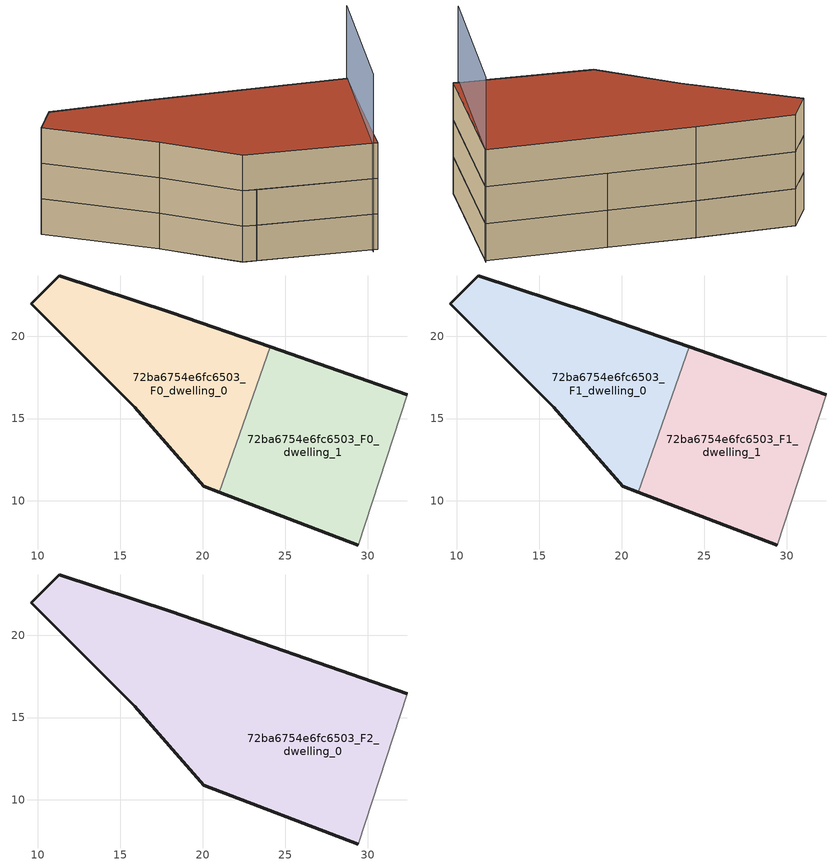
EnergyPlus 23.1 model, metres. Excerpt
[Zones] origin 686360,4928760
72ba6754e6fc6503_F0_dwelling_0
 floor ground (EU_floor_Construction): 21.02,10.53 24.08,19.35 18.11,21.43 11.29,23.65 9.61,21.98 15.87,15.68 20.06,10.9 z0
 wall outside (EU_wall_Construction): 21.02,10.53 20.06,10.9 15.87,15.68 9.61,21.98 11.29,23.65 18.11,21.43 24.08,19.35 z0:3
 wall to 72ba6754e6fc6503_F0_dwelling_1 (EU_wall_Construction): 24.08,19.35 21.02,10.53 z0:3
72ba6754e6fc6503_F0_dwelling_1
 floor ground (EU_floor_Construction): 29.43,7.33 32.4,16.46 24.08,19.35 21.02,10.53 z0
 wall outside (EU_wall_Construction): 24.08,19.35 32.4,16.46 / 29.43,7.33 21.02,10.53 z0:3
 wall adiabatic (EU_wall_Construction): 32.4,16.46 29.43,7.33 z0:3
72ba6754e6fc6503_F1_dwelling_0
 floor to 72ba6754e6fc6503_F0_dwelling_0 (EU_floor_Construction): 21.02,10.53 24.08,19.35 18.11,21.43 11.29,23.65 9.61,21.98 15.87,15.68 20.06,10.9 z3
 wall outside (EU_wall_Construction): 21.02,10.53 20.06,10.9 15.87,15.68 9.61,21.98 11.29,23.65 18.11,21.43 24.08,19.35 z3:6
 wall to 72ba6754e6fc6503_F1_dwelling_1 (EU_wall_Construction): 24.08,19.35 21.02,10.53 z3:6
72ba6754e6fc6503_F1_dwelling_1
 floor to 72ba6754e6fc6503_F0_dwelling_1 (EU_floor_Construction): 29.43,7.33 32.4,16.46 24.08,19.35 21.02,10.53 z3
 wall outside (EU_wall_Construction): 24.08,19.35 32.4,16.46 / 29.43,7.33 21.02,10.53 z3:6
 wall adiabatic (EU_wall_Construction): 32.4,16.46 29.43,7.33 z3:6
72ba6754e6fc6503_F2_dwelling_0
 floor to 72ba6754e6fc6503_F1_dwelling_0 (EU_floor_Construction): 21.02,10.53 24.08,19.35 18.11,21.43 11.29,23.65 9.61,21.98 15.87,15.68 20.06,10.9 z6
 floor to 72ba6754e6fc6503_F1_dwelling_1 (EU_floor_Construction): 29.43,7.33 32.4,16.46 24.08,19.35 21.02,10.53 z6
 wall outside (EU_wall_Construction): 29.43,7.33 20.06,10.9 15.87,15.68 9.61,21.98 11.29,23.65 18.11,21.43 32.4,16.46 z6:9
 wall adiabatic (EU_wall_Construction): 32.4,16.46 29.43,7.33 z6:9
 roof outside (EU_roof_Construction): 32.4,16.46 29.43,7.33 20.06,10.9 15.87,15.68 9.61,21.98 11.29,23.65 18.11,21.43 z9
shading: 28.93,7.18 32.46,16.62 z0:15
[Building]
EU S2 Campaign: North Axis=0; Terrain=City; Solar Distribution=FullExterior
[Site:Location]
Bologna: Latitude=44.5; Longitude=11.25; Time Zone=1; Elevation=37
[SizingPeriod:WeatherFileDays]
AnnualSizingPeriod: Begin Month=1; Begin Day of Month=1; End Month=12; End Day of Month=31; Day of Week for Start Day=Monday; Use Weather File Daylight Saving Period=No; Use Weather File Rain and Snow Indicators=No
[MATERIAL]
EU_InternalMass_Material: Roughness=MediumRough; Thickness=0.1; Conductivity=1; Density=1800; Specific Heat=900; Thermal Absorptance=0.9; Solar Absorptance=0.7; Visible Absorptance=0.7
[MATERIAL:NOMASS] Roughness=MediumRough; Thermal Absorptance=0.9; Solar Absorptance=0.7; Visible Absorptance=0.7
Name | Thermal Resistance
EU_wall_NoMass | 0.937881
EU_roof_NoMass | 0.548572
EU_floor_NoMass | 0.71348
[CONSTRUCTION]
EU_wall_Construction: EU_wall_NoMass
EU_roof_Construction: EU_roof_NoMass
EU_floor_Construction: EU_floor_NoMass
EU_InternalMass_Construction: EU_InternalMass_Material
[ZONE] Type=1; Multiplier=1; Ceiling Height=autocalculate; Floor Area=autocalculate; Part of Total Floor Area=Yes
Name | Volume
72ba6754e6fc6503_F0_dwelling_0 | 252.699
72ba6754e6fc6503_F1_dwelling_0 | 252.698
72ba6754e6fc6503_F2_dwelling_0 | 505.404
72ba6754e6fc6503_F0_dwelling_1 | 252.71
72ba6754e6fc6503_F1_dwelling_1 | 252.711
[INTERNALMASS] Construction=EU_InternalMass_Construction
Name | Zone or ZoneList | Surface Area
72ba6754e6fc6503_F0_dwelling_0_EU_InternalMass | 72ba6754e6fc6503_F0_dwelling_0 | 84.2325
72ba6754e6fc6503_F0_dwelling_1_EU_InternalMass | 72ba6754e6fc6503_F0_dwelling_1 | 84.2368
72ba6754e6fc6503_F1_dwelling_0_EU_InternalMass | 72ba6754e6fc6503_F1_dwelling_0 | 84.2325
72ba6754e6fc6503_F1_dwelling_1_EU_InternalMass | 72ba6754e6fc6503_F1_dwelling_1 | 84.2368
72ba6754e6fc6503_F2_dwelling_0_EU_InternalMass | 72ba6754e6fc6503_F2_dwelling_0 | 168.47
[OTHEREQUIPMENT] Fuel Type=Electricity; Design Level Calculation Method=Watts/Area; Power per Zone Floor Area=1; Fraction Latent=0; Fraction Radiant=0; Fraction Lost=0; Carbon Dioxide Generation Rate=0; EndUse Subcategory=EU_Step8_InternalGains
Name | Zone or ZoneList or Space or SpaceList | Schedule
EU_Step8_InternalGain_72ba6754e6fc6503_F0_dwelling_0_f000 | 72ba6754e6fc6503_F0_dwelling_0 | EU_Step8_GainSchedule_72ba6754e6fc6503_F0_dwelling_0_f000
EU_Step8_InternalGain_72ba6754e6fc6503_F0_dwelling_1_f000 | 72ba6754e6fc6503_F0_dwelling_1 | EU_Step8_GainSchedule_72ba6754e6fc6503_F0_dwelling_1_f000
EU_Step8_InternalGain_72ba6754e6fc6503_F1_dwelling_0_f000 | 72ba6754e6fc6503_F1_dwelling_0 | EU_Step8_GainSchedule_72ba6754e6fc6503_F1_dwelling_0_f000
EU_Step8_InternalGain_72ba6754e6fc6503_F1_dwelling_1_f000 | 72ba6754e6fc6503_F1_dwelling_1 | EU_Step8_GainSchedule_72ba6754e6fc6503_F1_dwelling_1_f000
EU_Step8_InternalGain_72ba6754e6fc6503_F2_dwelling_0_f000 | 72ba6754e6fc6503_F2_dwelling_0 | EU_Step8_GainSchedule_72ba6754e6fc6503_F2_dwelling_0_f000
[ZONEVENTILATION:DESIGNFLOWRATE] Schedule=EU_AlwaysOn; Design Flow Rate Calculation Method=AirChanges/Hour; Air Changes per Hour=0.687892; Ventilation Type=Natural; Fan Pressure Rise=0; Fan Total Efficiency=1; Constant Term Coefficient=1; Temperature Term Coefficient=0; Velocity Term Coefficient=0; Velocity Squared Term Coefficient=0; Minimum Indoor Temperature=-100; Maximum Indoor Temperature=100; Delta Temperature=-100; Minimum Outdoor Temperature=-100; Maximum Outdoor Temperature=100; Maximum Wind Speed=40
Name | Zone or ZoneList or Space or SpaceList
EU_ConstantAir_72ba6754e6fc6503_F0_dwelling_0 | 72ba6754e6fc6503_F0_dwelling_0
EU_ConstantAir_72ba6754e6fc6503_F0_dwelling_1 | 72ba6754e6fc6503_F0_dwelling_1
EU_ConstantAir_72ba6754e6fc6503_F1_dwelling_0 | 72ba6754e6fc6503_F1_dwelling_0
EU_ConstantAir_72ba6754e6fc6503_F1_dwelling_1 | 72ba6754e6fc6503_F1_dwelling_1
EU_ConstantAir_72ba6754e6fc6503_F2_dwelling_0 | 72ba6754e6fc6503_F2_dwelling_0
[HVACTEMPLATE:THERMOSTAT] Constant Heating Setpoint=20; Constant Cooling Setpoint=50
EU_HeatOnly_72ba6754e6fc6503_F0_dwelling_0; EU_HeatOnly_72ba6754e6fc6503_F0_dwelling_1; EU_HeatOnly_72ba6754e6fc6503_F1_dwelling_0; EU_HeatOnly_72ba6754e6fc6503_F1_dwelling_1; EU_HeatOnly_72ba6754e6fc6503_F2_dwelling_0
[HVACTEMPLATE:ZONE:IDEALLOADSAIRSYSTEM] System Availability Schedule=EU_AlwaysOn; Maximum Heating Supply Air Temperature=50; Minimum Cooling Supply Air Temperature=13; Maximum Heating Supply Air Humidity Ratio=0.0156; Minimum Cooling Supply Air Humidity Ratio=0.0077; Heating Limit=NoLimit; Cooling Limit=NoLimit; Heating Availability Schedule=EU_AlwaysOn; Cooling Availability Schedule=EU_CoolingOff; Dehumidification Control Type=ConstantSensibleHeatRatio; Cooling Sensible Heat Ratio=0.7; Dehumidification Setpoint=60; Humidification Control Type=None; Humidification Setpoint=30; Outdoor Air Method=None; Outdoor Air Flow Rate per Person=0.00944; Outdoor Air Flow Rate per Zone Floor Area=0; Outdoor Air Flow Rate per Zone=0; Demand Controlled Ventilation Type=None; Outdoor Air Economizer Type=NoEconomizer; Heat Recovery Type=None; Sensible Heat Recovery Effectiveness=0.7; Latent Heat Recovery Effectiveness=0.65
Name | Template Thermostat
72ba6754e6fc6503_F0_dwelling_0 | EU_HeatOnly_72ba6754e6fc6503_F0_dwelling_0
72ba6754e6fc6503_F0_dwelling_1 | EU_HeatOnly_72ba6754e6fc6503_F0_dwelling_1
72ba6754e6fc6503_F1_dwelling_0 | EU_HeatOnly_72ba6754e6fc6503_F1_dwelling_0
72ba6754e6fc6503_F1_dwelling_1 | EU_HeatOnly_72ba6754e6fc6503_F1_dwelling_1
72ba6754e6fc6503_F2_dwelling_0 | EU_HeatOnly_72ba6754e6fc6503_F2_dwelling_0
[SIZING:ZONE] Zone Cooling Design Supply Air Temperature Input Method=SupplyAirTemperature; Zone Cooling Design Supply Air Temperature=13; Zone Heating Design Supply Air Temperature Input Method=SupplyAirTemperature; Zone Heating Design Supply Air Temperature=50; Zone Cooling Design Supply Air Humidity Ratio=0.008; Zone Heating Design Supply Air Humidity Ratio=0.008; Cooling Design Air Flow Method=DesignDay; Cooling Design Air Flow Rate=0; Cooling Minimum Air Flow per Zone Floor Area=0.000762; Cooling Minimum Air Flow=0; Cooling Minimum Air Flow Fraction=0.2; Heating Design Air Flow Method=DesignDay; Heating Design Air Flow Rate=0; Heating Maximum Air Flow per Zone Floor Area=0.002032; Heating Maximum Air Flow=0.141576; Heating Maximum Air Flow Fraction=0.3; Account for Dedicated Outdoor Air System=No; Dedicated Outdoor Air System Control Strategy=NeutralSupplyAir; Dedicated Outdoor Air Low Setpoint Temperature for Design=autosize; Dedicated Outdoor Air High Setpoint Temperature for Design=autosize; Zone Load Sizing Method=Sensible Load Only No Latent Load; Zone Latent Cooling Design Supply Air Humidity Ratio Input Method=HumidityRatioDifference; Zone Cooling Design Supply Air Humidity Ratio Difference=0.005; Zone Latent Heating Design Supply Air Humidity Ratio Input Method=HumidityRatioDifference; Zone Humidification Design Supply Air Humidity Ratio Difference=0.005
72ba6754e6fc6503_F0_dwelling_0; 72ba6754e6fc6503_F0_dwelling_1; 72ba6754e6fc6503_F1_dwelling_0; 72ba6754e6fc6503_F1_dwelling_1; 72ba6754e6fc6503_F2_dwelling_0
[SCHEDULE:CONSTANT]
Name | Hourly Value
EU_AlwaysOn | 1
EU_CoolingOff | 0
[SCHEDULE:FILE] Column Number=1; Rows to Skip at Top=0; Number of Hours of Data=8760; Column Separator=Comma; Interpolate to Timestep=No; Minutes per Item=60; Adjust Schedule for Daylight Savings=Yes
Name | File
EU_Step8_GainSchedule_72ba6754e6fc6503_F0_dwelling_0_f000 | ../../schedules/72ba6754e6fc6503/72ba6754e6fc6503_F0_dwelling_0_f000_gain.csv
EU_Step8_GainSchedule_72ba6754e6fc6503_F0_dwelling_1_f000 | ../../schedules/72ba6754e6fc6503/72ba6754e6fc6503_F0_dwelling_1_f000_gain.csv
EU_Step8_GainSchedule_72ba6754e6fc6503_F1_dwelling_0_f000 | ../../schedules/72ba6754e6fc6503/72ba6754e6fc6503_F1_dwelling_0_f000_gain.csv
EU_Step8_GainSchedule_72ba6754e6fc6503_F1_dwelling_1_f000 | ../../schedules/72ba6754e6fc6503/72ba6754e6fc6503_F1_dwelling_1_f000_gain.csv
EU_Step8_GainSchedule_72ba6754e6fc6503_F2_dwelling_0_f000 | ../../schedules/72ba6754e6fc6503/72ba6754e6fc6503_F2_dwelling_0_f000_gain.csv
